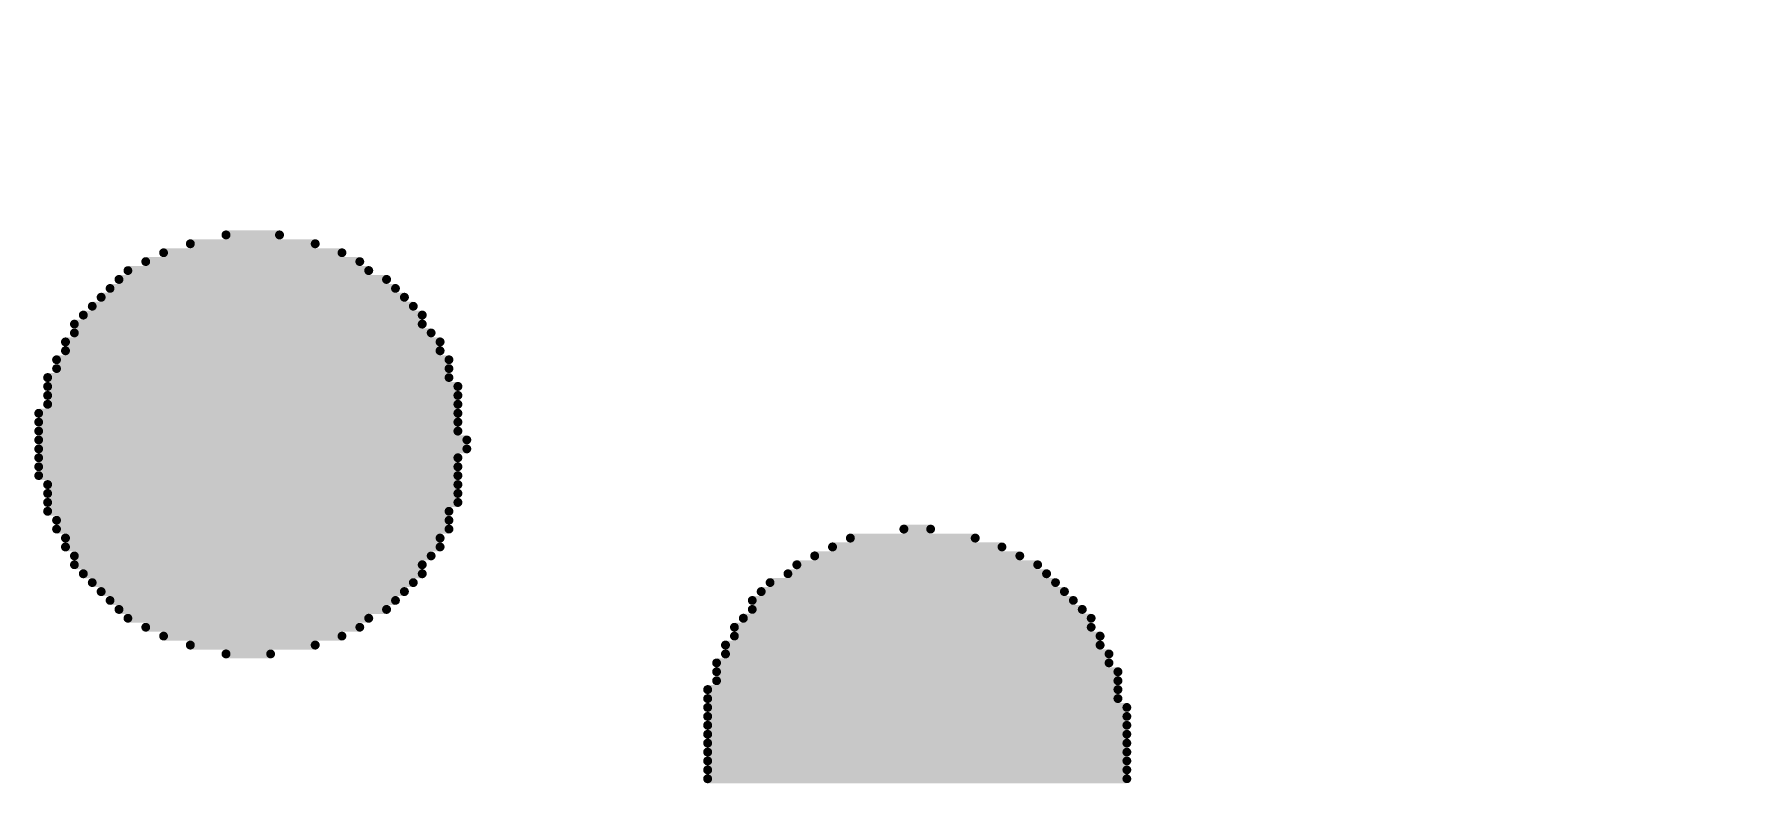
# Model space of a CAD drawing. Header units: millimetres. Extents: x -46.4 to 46.4, y -47.3 to 46.4.
# Drawn here: x -20.039 to -18.82, y 2.069 to 2.6 of the extents above; entities that cross this region are included whole.
import ezdxf

# ---------------------------------------------------------------- set-up
doc = ezdxf.new("R2010")
doc.units = ezdxf.units.MM
doc.layers.add('BottomOverlay', color=54, linetype='Continuous')
doc.layers.add('Mechanical1', color=6, linetype='Continuous')

# ---------------------------------------------------------------- blocks, each defined once
blk = doc.blocks.new('________2')
at = {"layer": 'BottomOverlay', "const_width": 0.00635}
for points in [[(4.0719, -0.5495), (4.1608, -0.5495)], [(4.0973, -0.5432), (4.1354, -0.5432)], [(4.0401, -0.5622), (4.1925, -0.5622)], [(4.0528, -0.5559), (4.1798, -0.5559)], [(4.0211, -0.5749), (4.2116, -0.5749)], [(4.0274, -0.5686), (4.1989, -0.5686)], [(4.0084, -0.5876), (4.2243, -0.5876)], [(4.0147, -0.5813), (4.2179, -0.5813)], [(3.9957, -0.6003), (4.237, -0.6003)], [(4.002, -0.594), (4.2306, -0.594)], [(3.9893, -0.6067), (4.237, -0.6067)], [(3.983, -0.6194), (4.2497, -0.6194)], [(3.9893, -0.613), (4.2433, -0.613)], [(3.9766, -0.6321), (4.256, -0.6321)], [(3.983, -0.6257), (4.2497, -0.6257)], [(3.9703, -0.6448), (4.256, -0.6448)], [(3.9766, -0.6384), (4.256, -0.6384)], [(3.9703, -0.6511), (4.2624, -0.6511)], [(3.9703, -0.6575), (4.2624, -0.6575)], [(3.9639, -0.6702), (4.2624, -0.6702)], [(3.9703, -0.6638), (4.2624, -0.6638)], [(3.9639, -0.6765), (4.2624, -0.6765)], [(3.9639, -0.6829), (4.2624, -0.6829)], [(3.9639, -0.6892), (4.2687, -0.6892)], [(3.9639, -0.6956), (4.2687, -0.6956)], [(3.9639, -0.7019), (4.2624, -0.7019)], [(3.9639, -0.7083), (4.2624, -0.7083)], [(3.9639, -0.7146), (4.2624, -0.7146)], [(3.9703, -0.721), (4.2624, -0.721)], [(3.9703, -0.7273), (4.2624, -0.7273)], [(3.9703, -0.7337), (4.2624, -0.7337)], [(3.9703, -0.74), (4.256, -0.74)], [(3.9766, -0.7464), (4.256, -0.7464)], [(3.9766, -0.7527), (4.256, -0.7527)], [(3.983, -0.7591), (4.2497, -0.7591)], [(4.5418, -0.7591), (4.6307, -0.7591)], [(4.5799, -0.7527), (4.5989, -0.7527)], [(3.983, -0.7654), (4.2497, -0.7654)], [(4.5291, -0.7654), (4.6497, -0.7654)], [(3.9893, -0.7718), (4.2433, -0.7718)], [(3.9893, -0.7781), (4.237, -0.7781)], [(4.5037, -0.7781), (4.6751, -0.7781)], [(4.5164, -0.7718), (4.6624, -0.7718)], [(3.9957, -0.7845), (4.237, -0.7845)], [(4.002, -0.7908), (4.2306, -0.7908)], [(4.4846, -0.7908), (4.6878, -0.7908)], [(4.4973, -0.7845), (4.6815, -0.7845)], [(4.0084, -0.7972), (4.2243, -0.7972)], [(4.0147, -0.8035), (4.2179, -0.8035)], [(4.4719, -0.8035), (4.7005, -0.8035)], [(4.4783, -0.7972), (4.6942, -0.7972)], [(4.0211, -0.8099), (4.2116, -0.8099)], [(4.0274, -0.8162), (4.1989, -0.8162)], [(4.4656, -0.8162), (4.7132, -0.8162)], [(4.4719, -0.8099), (4.7069, -0.8099)], [(4.0401, -0.8226), (4.1925, -0.8226)], [(4.0528, -0.8289), (4.1798, -0.8289)], [(4.4592, -0.8226), (4.7132, -0.8226)], [(4.4592, -0.8289), (4.7196, -0.8289)], [(4.0719, -0.8353), (4.1608, -0.8353)], [(4.0973, -0.8416), (4.129, -0.8416)], [(4.4529, -0.8353), (4.7196, -0.8353)], [(4.4529, -0.8416), (4.7259, -0.8416)], [(4.4465, -0.848), (4.7259, -0.848)], [(4.4465, -0.8543), (4.7323, -0.8543)], [(4.4402, -0.867), (4.7323, -0.867)], [(4.4465, -0.8607), (4.7323, -0.8607)], [(4.4402, -0.8734), (4.7323, -0.8734)], [(4.4402, -0.8797), (4.7386, -0.8797)], [(4.4402, -0.8861), (4.7386, -0.8861)], [(4.4402, -0.8924), (4.7386, -0.8924)], [(4.4402, -0.8988), (4.7386, -0.8988)], [(4.4402, -0.9051), (4.7386, -0.9051)], [(4.4402, -0.9115), (4.7386, -0.9115)], [(4.4402, -0.9178), (4.7386, -0.9178)], [(4.4402, -0.9242), (4.7386, -0.9242)], [(4.4402, -0.9305), (4.7386, -0.9305)]]:
    blk.add_lwpolyline(points, dxfattribs=at)
at = {"layer": 'BottomOverlay', "const_width": 0.00317}
for points in [[(4.0703, -0.5495, 1), (4.0735, -0.5495, 1)], [(4.0957, -0.5432, 1), (4.0989, -0.5432, 1)], [(4.1338, -0.5432, 1), (4.137, -0.5432, 1)], [(4.1592, -0.5495, 1), (4.1624, -0.5495, 1)], [(4.0386, -0.5622, 1), (4.0417, -0.5622, 1)], [(4.0513, -0.5559, 1), (4.0544, -0.5559, 1)], [(4.1783, -0.5559, 1), (4.1814, -0.5559, 1)], [(4.191, -0.5622, 1), (4.1941, -0.5622, 1)], [(4.0195, -0.5749, 1), (4.0227, -0.5749, 1)], [(4.0259, -0.5686, 1), (4.029, -0.5686, 1)], [(4.1973, -0.5686, 1), (4.2005, -0.5686, 1)], [(4.21, -0.5749, 1), (4.2132, -0.5749, 1)], [(4.0068, -0.5876, 1), (4.01, -0.5876, 1)], [(4.0132, -0.5813, 1), (4.0163, -0.5813, 1)], [(4.2164, -0.5813, 1), (4.2195, -0.5813, 1)], [(4.2227, -0.5876, 1), (4.2259, -0.5876, 1)], [(3.9941, -0.6003, 1), (3.9973, -0.6003, 1)], [(4.0005, -0.594, 1), (4.0036, -0.594, 1)], [(4.2291, -0.594, 1), (4.2322, -0.594, 1)], [(4.2354, -0.6003, 1), (4.2386, -0.6003, 1)], [(3.9878, -0.6067, 1), (3.9909, -0.6067, 1)], [(4.2354, -0.6067, 1), (4.2386, -0.6067, 1)], [(3.9814, -0.6194, 1), (3.9846, -0.6194, 1)], [(3.9878, -0.613, 1), (3.9909, -0.613, 1)], [(4.2418, -0.613, 1), (4.2449, -0.613, 1)], [(4.2481, -0.6194, 1), (4.2513, -0.6194, 1)], [(3.9751, -0.6321, 1), (3.9782, -0.6321, 1)], [(3.9814, -0.6257, 1), (3.9846, -0.6257, 1)], [(4.2481, -0.6257, 1), (4.2513, -0.6257, 1)], [(4.2545, -0.6321, 1), (4.2576, -0.6321, 1)], [(3.9687, -0.6448, 1), (3.9719, -0.6448, 1)], [(3.9751, -0.6384, 1), (3.9782, -0.6384, 1)], [(4.2545, -0.6384, 1), (4.2576, -0.6384, 1)], [(4.2545, -0.6448, 1), (4.2576, -0.6448, 1)], [(3.9687, -0.6511, 1), (3.9719, -0.6511, 1)], [(3.9687, -0.6575, 1), (3.9719, -0.6575, 1)], [(4.2608, -0.6511, 1), (4.264, -0.6511, 1)], [(4.2608, -0.6575, 1), (4.264, -0.6575, 1)], [(3.9624, -0.6702, 1), (3.9655, -0.6702, 1)], [(3.9687, -0.6638, 1), (3.9719, -0.6638, 1)], [(4.2608, -0.6638, 1), (4.264, -0.6638, 1)], [(4.2608, -0.6702, 1), (4.264, -0.6702, 1)], [(3.9624, -0.6765, 1), (3.9655, -0.6765, 1)], [(3.9624, -0.6829, 1), (3.9655, -0.6829, 1)], [(4.2608, -0.6765, 1), (4.264, -0.6765, 1)], [(4.2608, -0.6829, 1), (4.264, -0.6829, 1)], [(3.9624, -0.6892, 1), (3.9655, -0.6892, 1)], [(3.9624, -0.6956, 1), (3.9655, -0.6956, 1)], [(4.2672, -0.6892, 1), (4.2703, -0.6892, 1)], [(4.2672, -0.6956, 1), (4.2703, -0.6956, 1)], [(3.9624, -0.7019, 1), (3.9655, -0.7019, 1)], [(3.9624, -0.7083, 1), (3.9655, -0.7083, 1)], [(4.2608, -0.7019, 1), (4.264, -0.7019, 1)], [(4.2608, -0.7083, 1), (4.264, -0.7083, 1)], [(3.9624, -0.7146, 1), (3.9655, -0.7146, 1)], [(3.9687, -0.721, 1), (3.9719, -0.721, 1)], [(4.2608, -0.7146, 1), (4.264, -0.7146, 1)], [(4.2608, -0.721, 1), (4.264, -0.721, 1)], [(3.9687, -0.7273, 1), (3.9719, -0.7273, 1)], [(3.9687, -0.7337, 1), (3.9719, -0.7337, 1)], [(4.2608, -0.7273, 1), (4.264, -0.7273, 1)], [(4.2608, -0.7337, 1), (4.264, -0.7337, 1)], [(3.9687, -0.74, 1), (3.9719, -0.74, 1)], [(3.9751, -0.7464, 1), (3.9782, -0.7464, 1)], [(4.2545, -0.74, 1), (4.2576, -0.74, 1)], [(4.2545, -0.7464, 1), (4.2576, -0.7464, 1)], [(3.9751, -0.7527, 1), (3.9782, -0.7527, 1)], [(3.9814, -0.7591, 1), (3.9846, -0.7591, 1)], [(4.2481, -0.7591, 1), (4.2513, -0.7591, 1)], [(4.2545, -0.7527, 1), (4.2576, -0.7527, 1)], [(4.5402, -0.7591, 1), (4.5434, -0.7591, 1)], [(4.5783, -0.7527, 1), (4.5815, -0.7527, 1)], [(4.5974, -0.7527, 1), (4.6005, -0.7527, 1)], [(4.6291, -0.7591, 1), (4.6323, -0.7591, 1)], [(3.9814, -0.7654, 1), (3.9846, -0.7654, 1)], [(4.2481, -0.7654, 1), (4.2513, -0.7654, 1)], [(4.5275, -0.7654, 1), (4.5307, -0.7654, 1)], [(4.6482, -0.7654, 1), (4.6513, -0.7654, 1)], [(3.9878, -0.7718, 1), (3.9909, -0.7718, 1)], [(3.9878, -0.7781, 1), (3.9909, -0.7781, 1)], [(4.2354, -0.7781, 1), (4.2386, -0.7781, 1)], [(4.2418, -0.7718, 1), (4.2449, -0.7718, 1)], [(4.5021, -0.7781, 1), (4.5053, -0.7781, 1)], [(4.5148, -0.7718, 1), (4.518, -0.7718, 1)], [(4.6609, -0.7718, 1), (4.664, -0.7718, 1)], [(4.6736, -0.7781, 1), (4.6767, -0.7781, 1)], [(3.9941, -0.7845, 1), (3.9973, -0.7845, 1)], [(4.0005, -0.7908, 1), (4.0036, -0.7908, 1)], [(4.2291, -0.7908, 1), (4.2322, -0.7908, 1)], [(4.2354, -0.7845, 1), (4.2386, -0.7845, 1)], [(4.4831, -0.7908, 1), (4.4862, -0.7908, 1)], [(4.4958, -0.7845, 1), (4.4989, -0.7845, 1)], [(4.6799, -0.7845, 1), (4.6831, -0.7845, 1)], [(4.6863, -0.7908, 1), (4.6894, -0.7908, 1)], [(4.0068, -0.7972, 1), (4.01, -0.7972, 1)], [(4.0132, -0.8035, 1), (4.0163, -0.8035, 1)], [(4.2164, -0.8035, 1), (4.2195, -0.8035, 1)], [(4.2227, -0.7972, 1), (4.2259, -0.7972, 1)], [(4.4704, -0.8035, 1), (4.4735, -0.8035, 1)], [(4.4767, -0.7972, 1), (4.4799, -0.7972, 1)], [(4.6926, -0.7972, 1), (4.6958, -0.7972, 1)], [(4.699, -0.8035, 1), (4.7021, -0.8035, 1)], [(4.0195, -0.8099, 1), (4.0227, -0.8099, 1)], [(4.0259, -0.8162, 1), (4.029, -0.8162, 1)], [(4.1973, -0.8162, 1), (4.2005, -0.8162, 1)], [(4.21, -0.8099, 1), (4.2132, -0.8099, 1)], [(4.464, -0.8162, 1), (4.4672, -0.8162, 1)], [(4.4704, -0.8099, 1), (4.4735, -0.8099, 1)], [(4.7053, -0.8099, 1), (4.7085, -0.8099, 1)], [(4.7117, -0.8162, 1), (4.7148, -0.8162, 1)], [(4.0386, -0.8226, 1), (4.0417, -0.8226, 1)], [(4.0513, -0.8289, 1), (4.0544, -0.8289, 1)], [(4.1783, -0.8289, 1), (4.1814, -0.8289, 1)], [(4.191, -0.8226, 1), (4.1941, -0.8226, 1)], [(4.4577, -0.8226, 1), (4.4608, -0.8226, 1)], [(4.4577, -0.8289, 1), (4.4608, -0.8289, 1)], [(4.7117, -0.8226, 1), (4.7148, -0.8226, 1)], [(4.718, -0.8289, 1), (4.7212, -0.8289, 1)], [(4.0703, -0.8353, 1), (4.0735, -0.8353, 1)], [(4.0957, -0.8416, 1), (4.0989, -0.8416, 1)], [(4.1275, -0.8416, 1), (4.1306, -0.8416, 1)], [(4.1592, -0.8353, 1), (4.1624, -0.8353, 1)], [(4.4513, -0.8353, 1), (4.4545, -0.8353, 1)], [(4.4513, -0.8416, 1), (4.4545, -0.8416, 1)], [(4.718, -0.8353, 1), (4.7212, -0.8353, 1)], [(4.7244, -0.8416, 1), (4.7275, -0.8416, 1)], [(4.445, -0.848, 1), (4.4481, -0.848, 1)], [(4.445, -0.8543, 1), (4.4481, -0.8543, 1)], [(4.7244, -0.848, 1), (4.7275, -0.848, 1)], [(4.7307, -0.8543, 1), (4.7339, -0.8543, 1)], [(4.4386, -0.867, 1), (4.4418, -0.867, 1)], [(4.445, -0.8607, 1), (4.4481, -0.8607, 1)], [(4.7307, -0.8607, 1), (4.7339, -0.8607, 1)], [(4.7307, -0.867, 1), (4.7339, -0.867, 1)], [(4.4386, -0.8734, 1), (4.4418, -0.8734, 1)], [(4.4386, -0.8797, 1), (4.4418, -0.8797, 1)], [(4.7307, -0.8734, 1), (4.7339, -0.8734, 1)], [(4.7371, -0.8797, 1), (4.7402, -0.8797, 1)], [(4.4386, -0.8861, 1), (4.4418, -0.8861, 1)], [(4.4386, -0.8924, 1), (4.4418, -0.8924, 1)], [(4.7371, -0.8861, 1), (4.7402, -0.8861, 1)], [(4.7371, -0.8924, 1), (4.7402, -0.8924, 1)], [(4.4386, -0.8988, 1), (4.4418, -0.8988, 1)], [(4.4386, -0.9051, 1), (4.4418, -0.9051, 1)], [(4.7371, -0.8988, 1), (4.7402, -0.8988, 1)], [(4.7371, -0.9051, 1), (4.7402, -0.9051, 1)], [(4.4386, -0.9115, 1), (4.4418, -0.9115, 1)], [(4.7371, -0.9115, 1), (4.7402, -0.9115, 1)], [(4.4386, -0.9178, 1), (4.4418, -0.9178, 1)], [(4.4386, -0.9242, 1), (4.4418, -0.9242, 1)], [(4.7371, -0.9178, 1), (4.7402, -0.9178, 1)], [(4.7371, -0.9242, 1), (4.7402, -0.9242, 1)], [(4.4386, -0.9305, 1), (4.4418, -0.9305, 1)], [(4.7371, -0.9305, 1), (4.7402, -0.9305, 1)]]:
    blk.add_lwpolyline(points, format="xyb", close=True, dxfattribs=at)

msp = doc.modelspace()

# ---------------------------------------------------------------- linework, layer by layer
at = {"layer": 'BottomOverlay', "const_width": 0.508}
msp.add_lwpolyline([(-28.929, 0.9392, -0.221527), (-12.3943, 8.4487)], format="xyb", dxfattribs=at)
at = {"layer": 'Mechanical1', "const_width": 0.254}
msp.add_lwpolyline([(-46.2567, 0, -0.414214), (0, 46.2567)], format="xyb", dxfattribs=at)

# ---------------------------------------------------------------- block references
at = {"rotation": 360}
msp.add_blockref('________2', (-24, 3), dxfattribs=at)

doc.saveas('drawing.dxf')
